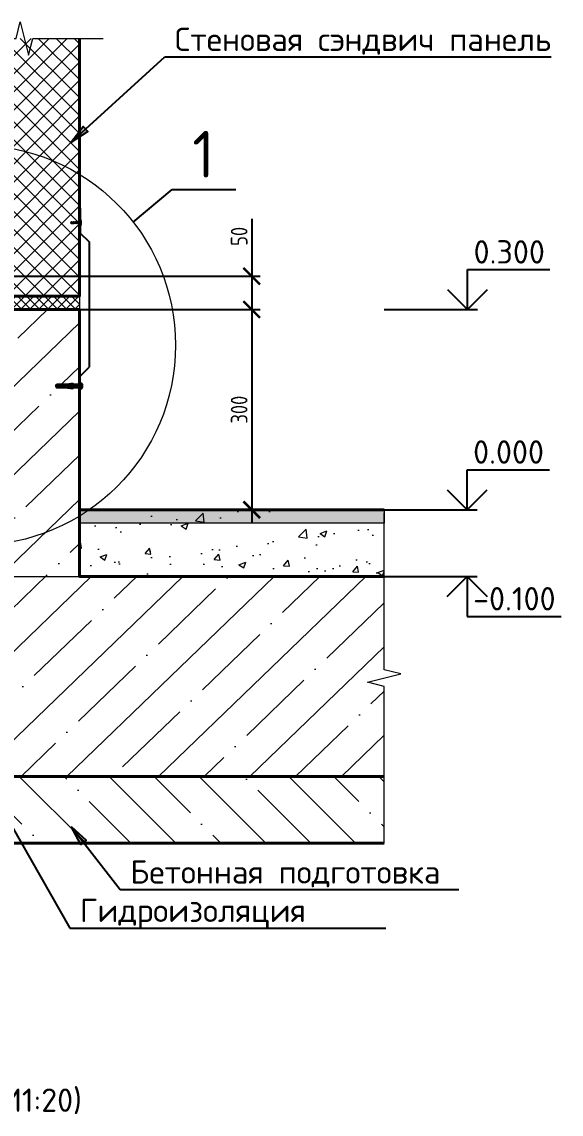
# Model space of a CAD drawing. Header units: millimetres. Extents: x -3689 to 2955806, y -724709 to -635850.
# Drawn here: x 2945648 to 2946456, y -714308 to -712671 of the extents above; entities that cross this region are included whole.
import ezdxf

# ---------------------------------------------------------------- set-up
doc = ezdxf.new("R2010")
doc.units = ezdxf.units.MM
doc.header["$PDMODE"] = 35
for name, color, linetype, lineweight in [('_PP_Hatch', 9, 'Continuous', 9), ('_PP_Primary Line Continuous', 3, 'Continuous', 40), ('_Выноска', 7, 'Continuous', 15), ('K_Dim', 165, 'Continuous', 13), ('Штрих Бетон неармированный', 7, 'Continuous', 15), ('Штрих Мин. Вата', 40, 'Continuous', 15)]:
    doc.layers.add(name, color=color, linetype=linetype, lineweight=lineweight)
doc.layers.add('S-METL', color=14, linetype='Continuous')
doc.styles.add('GOST 2.304', font='CS_Gost2304.shx')
doc.styles.add('GOST-2.304_Type-B', font='')
doc.styles.add('PDF ISOCPEUR', font='isocpeur.ttf')
doc.styles.get('GOST-2.304_Type-B').set_extended_font_data('GOST Common')
doc.linetypes.add('зигзаг', pattern='A,0.00254,-5.08,[131,ltypeshp.shx,S=5.08,R=0,X=-5.08,Y=0],-10.16,[131,ltypeshp.shx,S=5.08,R=180,X=5.08,Y=0],-5.08', length=20.32254)
doc.dimstyles.new('SPDS', dxfattribs={"dimscale": 100, "dimtxt": 2.5, "dimasz": 2.5, "dimexe": 1.25, "dimexo": 0.625, "dimtad": 1, "dimdec": 0, "dimrnd": 0.001, "dimtxsty": 'GOST 2.304', "dimblk": 'ARCHTICK', "dimblk1": 'ARCHTICK', "dimblk2": 'ARCHTICK', "dimcen": 2.5, "dimdle": 2, "dimadec": 0, "dimazin": 2, "dimtfac": 0.75, "dimtdec": 4, "dimtmove": 1, "dimatfit": 3, "dimfxl": 1, "dimtolj": 1, "dimarcsym": 0})

# ---------------------------------------------------------------- blocks, each defined once
blk = doc.blocks.new('*U395')
for points in [[(-60.6, -10.6), (-50, 0)], [(-50, 0), (100.4, 0)], [(111, -10.6), (100.4, 0)], [(-80.6, -11.6), (-90.6, -11.6), (-90.6, -10.6), (-60.6, -10.6)], [(131, -11.6), (141, -11.6), (141, -10.6), (111, -10.6)]]:
    blk.add_lwpolyline(points)
blk = doc.blocks.new('шуруп 4х40')
at = {"color": 0}
for p, q in [((-3.2, -2.9), (-3.2, 2.9)), ((-1.1, 5.3), (0, 5.3)), ((0, -5.3), (0, 5.3)), ((0, 1.9), (0.1, 2)), ((0.8, -1.7), (0, 1.1)), ((1.1, -2), (0.1, 2)), ((0.1, 2), (0.4, 1.7)), ((1.4, -1.7), (0.4, 1.7)), ((2.3, 1.7), (0.4, 1.7)), ((2.3, 1.7), (2.5, 2)), ((3.2, -1.7), (2.3, 1.7)), ((3.5, -2), (2.5, 2)), ((2.5, 2), (2.8, 1.7)), ((3.8, -1.7), (2.8, 1.7)), ((2.8, 1.7), (4.7, 1.7)), ((4.7, 1.7), (4.9, 2)), ((5.6, -1.7), (4.7, 1.7)), ((5.9, -2), (4.9, 2)), ((4.9, 2), (5.2, 1.7)), ((6.2, -1.7), (5.2, 1.7)), ((5.2, 1.7), (7.1, 1.7)), ((7.1, 1.7), (7.3, 2)), ((8.1, -1.7), (7.1, 1.7)), ((8.4, -2), (7.3, 2)), ((7.3, 2), (7.7, 1.7)), ((8.6, -1.7), (7.7, 1.7)), ((9.5, 1.7), (7.7, 1.7)), ((9.5, 1.7), (9.8, 2)), ((10.5, -1.7), (9.5, 1.7)), ((10.8, -2), (9.8, 2)), ((9.8, 2), (10.1, 1.7)), ((11.1, -1.7), (10.1, 1.7)), ((12, 1.7), (10.1, 1.7)), ((12, 1.7), (12.2, 2)), ((12.9, -1.7), (12, 1.7)), ((13.2, -2), (12.2, 2)), ((12.2, 2), (12.5, 1.7)), ((13.5, -1.7), (12.5, 1.7)), ((12.5, 1.7), (14.4, 1.7)), ((14.4, 1.7), (14.6, 2)), ((15.3, -1.7), (14.4, 1.7)), ((15.6, -2), (14.6, 2)), ((14.6, 2), (14.9, 1.7)), ((15.9, -1.7), (14.9, 1.7)), ((14.9, 1.7), (16.8, 1.7)), ((16.8, 1.7), (17.1, 2)), ((17.8, -1.7), (16.8, 1.7)), ((18.1, -2), (17.1, 2)), ((17.1, 2), (17.4, 1.7)), ((18.3, -1.7), (17.4, 1.7)), ((19.2, 1.7), (17.4, 1.7)), ((19.2, 1.7), (19.5, 2)), ((20.2, -1.7), (19.2, 1.7)), ((20.5, -2), (19.5, 2)), ((19.5, 2), (19.8, 1.7)), ((20.7, -1.7), (19.8, 1.7)), ((21.6, 1.7), (19.8, 1.7)), ((21.6, 1.7), (21.9, 2)), ((22.6, -1.7), (21.6, 1.7)), ((22.9, -2), (21.9, 2)), ((21.9, 2), (22.2, 1.7)), ((23.2, -1.7), (22.2, 1.7)), ((24, 1.7), (22.2, 1.7)), ((24, 1.7), (24.3, 2)), ((25, -1.7), (24, 1.7)), ((25.3, -2), (24.3, 2)), ((24.3, 2), (24.6, 1.7)), ((25.6, -1.7), (24.6, 1.7)), ((26.5, 1.7), (24.6, 1.7)), ((26.5, 1.7), (26.7, 2)), ((27.4, -1.7), (26.5, 1.7)), ((27.7, -2), (26.7, 2)), ((26.7, 2), (27, 1.7)), ((28, -1.7), (27, 1.7)), ((28.9, 1.7), (27, 1.7)), ((28.9, 1.7), (29.1, 2)), ((29.8, -1.7), (28.9, 1.7)), ((30.1, -2), (29.1, 2)), ((29.1, 2), (29.4, 1.7)), ((30.4, -1.7), (29.4, 1.7)), ((29.4, 1.7), (31.3, 1.7)), ((31.3, 1.7), (31.5, 2)), ((32.2, -1.7), (31.3, 1.7)), ((32.5, -2), (31.5, 2)), ((31.5, 2), (31.8, 1.7)), ((32.8, -1.7), (31.8, 1.7)), ((31.8, 1.7), (33.8, 1.7)), ((33.8, 1.7), (34, 2)), ((34.7, -1.7), (33.8, 1.7)), ((35, -2), (34, 2)), ((34, 2), (34.3, 1.7)), ((35.3, -1.7), (34.3, 1.7)), ((34.3, 1.7), (35.7, 1.7)), ((36.2, 1.5), (35.7, 1.7)), ((36.5, 1.7), (36.2, 1.5)), ((36.9, -1.2), (36.2, 1.5)), ((37.2, -1.4), (36.5, 1.7)), ((36.9, 1.2), (36.5, 1.7)), ((37.4, -1), (36.9, 1.2)), ((40, 0), (36.9, 1.2)), ((37.4, -1), (40, 0)), ((-1.1, -5.3), (0, -5.3)), ((0, -1.7), (0.8, -1.7)), ((0.8, -1.7), (1.1, -2)), ((1.4, -1.7), (1.1, -2)), ((1.4, -1.7), (3.2, -1.7)), ((3.2, -1.7), (3.5, -2)), ((3.8, -1.7), (3.5, -2)), ((3.8, -1.7), (5.6, -1.7)), ((5.6, -1.7), (5.9, -2)), ((6.2, -1.7), (5.9, -2)), ((6.2, -1.7), (8.1, -1.7)), ((8.1, -1.7), (8.4, -2)), ((8.6, -1.7), (8.4, -2)), ((8.6, -1.7), (10.5, -1.7)), ((10.5, -1.7), (10.8, -2)), ((11.1, -1.7), (10.8, -2)), ((11.1, -1.7), (12.9, -1.7)), ((12.9, -1.7), (13.2, -2)), ((13.5, -1.7), (13.2, -2)), ((13.5, -1.7), (15.3, -1.7)), ((15.3, -1.7), (15.6, -2)), ((15.9, -1.7), (15.6, -2)), ((15.9, -1.7), (17.8, -1.7)), ((17.8, -1.7), (18.1, -2)), ((18.3, -1.7), (18.1, -2)), ((18.3, -1.7), (20.2, -1.7)), ((20.2, -1.7), (20.5, -2)), ((20.7, -1.7), (20.5, -2)), ((20.7, -1.7), (22.6, -1.7)), ((22.6, -1.7), (22.9, -2)), ((23.2, -1.7), (22.9, -2)), ((23.2, -1.7), (25, -1.7)), ((25, -1.7), (25.3, -2)), ((25.6, -1.7), (25.3, -2)), ((25.6, -1.7), (27.4, -1.7)), ((27.4, -1.7), (27.7, -2)), ((28, -1.7), (27.7, -2)), ((28, -1.7), (29.8, -1.7)), ((29.8, -1.7), (30.1, -2)), ((30.4, -1.7), (30.1, -2)), ((30.4, -1.7), (32.2, -1.7)), ((32.2, -1.7), (32.5, -2)), ((32.8, -1.7), (32.5, -2)), ((32.8, -1.7), (34.7, -1.7)), ((34.7, -1.7), (35, -2)), ((35.3, -1.7), (35, -2)), ((35.3, -1.7), (35.7, -1.7)), ((35.7, -1.7), (36.9, -1.2)), ((36.9, -1.2), (37.2, -1.4)), ((37.2, -1.4), (37.4, -1))]:
    blk.add_line(p, q, dxfattribs=at)
for centre, start, end in [((1.8, 0.6), 122.3235, 155.8642), ((1.8, -0.6), 204.1358, 237.6765)]:
    blk.add_arc(centre, 5.56, start, end, dxfattribs=at)
blk = doc.blocks.new('дюбель 6х40')
for p, q in [((0, 3), (12, 3)), ((0, -3), (0, 3)), ((12, 3.6), (12.1, 4.5)), ((21, 2.1), (12, 3.6)), ((12, 3), (12, 2.1)), ((12, 2.1), (21, 2.1)), ((12, 0.3), (40, 0.3)), ((12, -0.3), (12, 0.3)), ((21, 3), (12.1, 4.5)), ((21, 3), (38.6, 3)), ((24, 1.2), (24, 3)), ((24, 1.2), (27.6, 1.2)), ((27.6, 1.2), (27.6, 3)), ((30, 1.2), (30, 3)), ((30, 1.2), (33.6, 1.2)), ((33.6, 1.2), (33.6, 3)), ((38.6, 3), (38.6, 0.3)), ((40, 1.8), (38.6, 3)), ((40, 1.8), (40, 0.3)), ((12, -3), (0, -3)), ((12, -0.3), (40, -0.3)), ((21, -2.1), (12, -3.6)), ((12, -2.1), (21, -2.1)), ((12, -3), (12, -2.1)), ((12, -3.6), (12.1, -4.5)), ((21, -3), (12.1, -4.5)), ((38.6, -3), (21, -3)), ((24, -1.2), (27.6, -1.2)), ((24, -1.2), (24, -3)), ((27.6, -1.2), (27.6, -3)), ((30, -1.2), (33.6, -1.2)), ((30, -1.2), (30, -3)), ((33.6, -1.2), (33.6, -3)), ((38.6, -0.3), (38.6, -3)), ((40, -1.8), (38.6, -3)), ((40, -0.3), (40, -1.8))]:
    blk.add_line(p, q)
blk = doc.blocks.new('*U410')
for name in ['шуруп 4х40', 'дюбель 6х40']:
    blk.add_blockref(name, (0, 0))
blk = doc.blocks.new('4.2x16')
at = {"lineweight": 0}
for p, q in [((-1.2, 5.3), (-1.2, -5.3)), ((14.9, 1.6), (16, 0))]:
    blk.add_line(p, q, dxfattribs=at)
for points in [[(-1.2, 3.6, 0.114819), (-2.1, 0.2), (-1.6, 0.2), (-1.6, -0.2), (-2.1, -0.2, 0.114819), (-1.2, -3.6)], [(0, -5.3), (0, 5.3, 0.414214), (-0.2, 5.5), (-1, 5.5, 0.414214), (-1.2, 5.3, 0.209763), (-1.2, 3.8)], [(0, 3.1, 0.414214), (1.5, 1.6), (3.3, 1.6), (3.6, 2.1)], [(14.2, -0.8, 0.131652), (14.9, -1.6), (16, 0), (14.2, -0.8), (9.9, 1.6), (14.9, 1.6), (14.7, 1.3), (15.7, -0.1)], [(-1.2, -3.8, 0.209763), (-1.2, -5.3, 0.414214), (-1, -5.5), (-0.2, -5.5, 0.414214), (0, -5.3)], [(5.1, -1.6), (1.5, -1.6, 0.414214), (0, -3.1)]]:
    blk.add_lwpolyline(points, format="xyb", dxfattribs=at)
for points in [[(0, -1.6), (0, -1.6), (0, 1.6)], [(3.6, 2.1), (5.4, -2.1)], [(3.9, 1.6), (5.3, 1.6)], [(5.6, 2.1), (7.4, -2.1)], [(5.9, 1.6), (7.3, 1.6)], [(7.6, 2.1), (9.4, -2.1)], [(7.9, 1.6), (9.3, 1.6)], [(14.7, 1.3), (11, 1.3), (14.6, -0.7)], [(7.1, -1.6), (5.7, -1.6)], [(9.1, -1.6), (7.7, -1.6)], [(11.1, -1.6), (9.7, -1.6)], [(11.7, -1.6), (11.4, -2.1)], [(14.9, -1.6), (11.7, -1.6)]]:
    blk.add_lwpolyline(points, dxfattribs=at)
for points in [[(3.6, 2.1), (5.7, -1.6), (5.4, -2.1), (3.3, 1.6)], [(5.3, 1.6), (5.6, 2.1), (7.7, -1.6), (7.4, -2.1)], [(7.3, 1.6), (7.6, 2.1), (9.7, -1.6), (9.4, -2.1)], [(9.6, 2.1), (11.4, -2.1), (9.3, 1.6), (9.6, 2.1), (11.7, -1.6)]]:
    blk.add_lwpolyline(points, close=True, dxfattribs=at)
blk = doc.blocks.new('*U385')
blk.add_blockref('4.2x16', (0, 0))
blk = doc.blocks.new('_ARCHTICK')
at = {"color": 0, "linetype": 'ByBlock', "const_width": 0.15}
blk.add_lwpolyline([(-0.5, -0.5), (0.5, 0.5)], dxfattribs=at)
blk = doc.blocks.new('*D436')
at = {"layer": '_Выноска', "color": 0, "lineweight": -2, "transparency": 16777216}
for p, q in [((2945992.5, -712965.8), (2945992.5, -713052)), ((2945992.5, -713032), (2945992.5, -713122)), ((2945539.6, -713052), (2946005, -713052)), ((2945539.6, -713102), (2946005, -713102))]:
    blk.add_line(p, q, dxfattribs=at)
at = {"layer": 'Defpoints', "color": 0, "transparency": 16777216}
for p in [(2945533.3, -713052), (2945533.3, -713102), (2945992.5, -713102)]:
    blk.add_point(p, dxfattribs=at)
at = {"layer": '_Выноска', "color": 0, "lineweight": -2, "transparency": 16777216, "xscale": 25, "yscale": 25, "zscale": 25}
for p, rotation in [((2945992.5, -713052), 90), ((2945992.5, -713102), 270)]:
    blk.add_blockref('_ARCHTICK', p, dxfattribs=dict(at, rotation=rotation))
at = {"layer": '_Выноска', "color": 0, "transparency": 16777216, "insert": (2945973.7, -712992.2), "char_height": 25, "attachment_point": 5, "rotation": 90, "style": 'GOST 2.304'}
blk.add_mtext('\\A1;50', dxfattribs=at)
blk = doc.blocks.new('*D437')
at = {"layer": '_Выноска', "color": 0, "lineweight": -2, "transparency": 16777216}
for p, q in [((2945992.5, -713082), (2945992.5, -713422)), ((2945740.6, -713102), (2946005, -713102)), ((2945755.5, -713402), (2946005, -713402))]:
    blk.add_line(p, q, dxfattribs=at)
at = {"layer": 'Defpoints', "color": 0, "transparency": 16777216}
for p in [(2945734.3, -713102), (2945749.2, -713402), (2945992.5, -713402)]:
    blk.add_point(p, dxfattribs=at)
at = {"layer": '_Выноска', "color": 0, "lineweight": -2, "transparency": 16777216, "xscale": 25, "yscale": 25, "zscale": 25}
for p, rotation in [((2945992.5, -713102), 90), ((2945992.5, -713402), 270)]:
    blk.add_blockref('_ARCHTICK', p, dxfattribs=dict(at, rotation=rotation))
at = {"layer": '_Выноска', "color": 0, "transparency": 16777216, "insert": (2945973.7, -713252), "char_height": 25, "attachment_point": 5, "rotation": 90, "style": 'GOST 2.304'}
blk.add_mtext('\\A1;300', dxfattribs=at)

msp = doc.modelspace()

# ---------------------------------------------------------------- hatches: boundary and pattern name
for points in [[(2945721.2, -712851.5), (2945739.8, -712827.4), (2945746.9, -712835.2)], [(2945722.1, -713877), (2945744.6, -713897.5), (2945736.3, -713903.9)]]:
    msp.add_hatch(color=256).paths.add_polyline_path(points, flags=0)
at = {"layer": '_PP_Hatch', "ltscale": 10}
h = msp.add_hatch(dxfattribs=at)
h.set_pattern_fill('ANSI35', color=256, scale=15, angle=359)
h.set_pattern_definition([(44, (2878228.7, -726670.135), (-66.16621, 68.51712), []), (44, (2878296.045, -726671.31), (-66.16621, 68.51712), [119.0625, -23.8125, 0, -23.8125])])
h.paths.add_polyline_path([(2945734.3, -713502), (2945734.3, -713102), (2945534.3, -713102), (2945534.3, -713502), (2945534.3, -713802), (2945734.3, -713802)])
h.paths.add_polyline_path([(2946190.9, -713802), (2946190.9, -713502), (2945734.3, -713502), (2945734.3, -713802)])
h = msp.add_hatch(dxfattribs=at)
h.set_pattern_fill('ANSI35', color=256, scale=15, angle=90)
h.set_pattern_definition([(135, (2878228.7, -726670.135), (-67.35192, -67.35192), []), (135, (2878228.7, -726602.78), (-67.35192, -67.35192), [119.0625, -23.8125, 0, -23.8125])])
h.paths.add_polyline_path([(2945734.3, -713802), (2945484.3, -713802), (2945484.3, -713902), (2945734.3, -713902)])
h.paths.add_polyline_path([(2946190.9, -713902), (2946190.9, -713802), (2945734.3, -713802), (2945734.3, -713902)])
at = {"layer": '_Выноска'}
h = msp.add_hatch(color=256, dxfattribs=at)
h.dxf.hatch_style = 1
h.paths.add_polyline_path([(2945734.3, -713402), (2946190.9, -713402), (2946190.9, -713422), (2945734.3, -713422)])
at = {"layer": 'Штрих Бетон неармированный'}
h = msp.add_hatch(dxfattribs=at)
h.set_pattern_fill('AR-CONC', color=256, scale=0.57)
h.set_pattern_definition([(50, (2914846.98, -739900.38), (103.84526, -9.08528), [10.8585, -119.4435]), (355, (2914846.98, -739900.38), (-20.08875, 108.9024), [8.6868, -95.55513]), (100.45144, (2914855.63, -739901.13), (83.7565, 99.81712), [9.2283, -101.51144]), (46.1842, (2914846.98, -739871.42), (154.51505, -23.96413), [16.28775, -179.16525]), (96.63556, (2914859.85, -739873.42), (135.32036, 141.0329), [13.84246, -152.2673]), (351.18415, (2914846.98, -739871.42), (135.32036, 141.0329), [13.0302, -143.33205]), (21, (2914861.455, -739878.66), (86.4202, -58.29116), [10.8585, -119.4435]), (326, (2914861.45, -739878.66), (35.22716, 104.98714), [8.6868, -95.5548]), (71.45144, (2914868.66, -739883.52), (121.64736, 46.69598), [9.2283, -101.51126]), (37.5, (2914846.977, -739900.378), (1.760504, 48.196372), [0, -94.39656, 0, -97.0026, 0, -95.91675]), (7.5, (2914846.977, -739900.38), (38.08721, 57.10293), [0, -55.30596, 0, -92.22486, 0, -36.55695]), (327.5, (2914814.69, -739900.378), (77.28664, -3.265384), [0, -36.195, 0, -112.9284, 0, -149.8473]), (317.5, (2914800.21, -739900.38), (84.43363, 14.4931), [0, -47.0535, 0, -74.99604, 0, -106.4133])])
h.paths.add_polyline_path([(2946190.9, -713502), (2946190.9, -713402), (2945734.3, -713402), (2945734.3, -713502)])
at = {"layer": 'Штрих Мин. Вата'}
h = msp.add_hatch(dxfattribs=at)
h.set_pattern_fill('ANSI37', color=256, scale=6)
h.set_pattern_definition([(45, (2914846.977, -739900.378), (-13.470384, 13.470384), []), (135, (2914846.977, -739900.378), (-13.470384, -13.470384), [])])
h.paths.add_polyline_path([(2945584.3, -712695.6), (2945734.3, -712695.6), (2945734.3, -713082), (2945584.3, -713082)])
h = msp.add_hatch(dxfattribs=at)
h.set_pattern_fill('ANSI37', color=256, scale=3)
h.set_pattern_definition([(45, (2914846.977, -739900.378), (-6.735192, 6.735192), []), (135, (2914846.977, -739900.378), (-6.735192, -6.735192), [])])
h.paths.add_polyline_path([(2945584.3, -713082), (2945734.3, -713082), (2945734.3, -713102), (2945584.3, -713102)])

# ---------------------------------------------------------------- linework, layer by layer
msp.add_line((2945814.9, -712970.9), (2945873.5, -712922.1))
for points in [[(2945721.2, -712851.5), (2945862.2, -712723.3)], [(2945862.2, -712723.3), (2946441.1, -712723.3)], [(2945873.5, -712922.1), (2945968.5, -712922.1)], [(2946316, -713042), (2946439.5, -713042)], [(2946286, -713072), (2946316, -713102), (2946346, -713072)], [(2946315.3, -713402), (2946315.3, -713342)], [(2946315.3, -713342), (2946438.8, -713342)], [(2946285.3, -713372), (2946315.3, -713402), (2946345.3, -713372)], [(2946190.9, -713402), (2946330.3, -713402)], [(2946190.9, -713502), (2946330.3, -713502)], [(2946285.3, -713532), (2946315.3, -713502), (2946345.3, -713532)], [(2946315.3, -713502), (2946315.3, -713562)], [(2946315.3, -713562), (2946456.3, -713562)], [(2945533.3, -713701.5), (2945720.1, -714029.1)], [(2945722.1, -713877), (2945795.4, -713971.5)], [(2945795.4, -713971.5), (2946302.8, -713971.5)], [(2945720.1, -714029.1), (2946070.3, -714029.1)], [(2945720.1, -714029.1), (2946193.4, -714029.1)]]:
    msp.add_lwpolyline(points)
for points in [[(2945721.2, -712851.5), (2945739.8, -712827.4), (2945746.9, -712835.2)], [(2945722.1, -713877), (2945744.6, -713897.5), (2945736.3, -713903.9)]]:
    msp.add_lwpolyline(points, close=True)
at = {"elevation": 0.3}
for points in [[(2946316, -713102), (2946316, -713042)], [(2946190.9, -713102), (2946331, -713102)]]:
    msp.add_lwpolyline(points, dxfattribs=at)
at = {"layer": '_PP_Primary Line Continuous', "ltscale": 10}
for points in [[(2945584.3, -712695.6), (2945584.3, -713082), (2945734.3, -713082), (2945734.3, -712695.6)], [(2945734.3, -713502), (2945734.3, -713102), (2945534.3, -713102), (2945534.3, -713502), (2945534.3, -713502), (2945534.3, -713802), (2946190.9, -713802)], [(2946190.9, -713502), (2945734.3, -713502)], [(2945031.7, -713902), (2946190.9, -713902)]]:
    msp.add_lwpolyline(points, dxfattribs=at)
at = {"layer": '_PP_Primary Line Continuous'}
msp.add_lwpolyline([(2946190.9, -713502), (2945734.3, -713502), (2945734.3, -713402), (2946190.9, -713402)], dxfattribs=at)
at = {"layer": '_Выноска'}
for points in [[(2945553.2, -712695.6), (2945553.2, -712695.6), (2945639.5, -712695.6), (2945645.7, -712670.6), (2945658.2, -712720.6), (2945664.5, -712695.6), (2945747.3, -712695.6), (2945769.8, -712695.6)], [(2946190.9, -713902), (2946190.9, -713887), (2946190.9, -713666.8), (2946165.9, -713660.6), (2946215.9, -713648.1), (2946190.9, -713641.8), (2946190.9, -713421.6), (2946190.9, -713406.6)]]:
    msp.add_lwpolyline(points, dxfattribs=at)
msp.add_lwpolyline([(2945734.3, -713402), (2946190.9, -713402), (2946190.9, -713422), (2945734.3, -713422)], close=True, dxfattribs=at)
at = {"layer": '_Выноска', "linetype": 'зигзаг'}
msp.add_lwpolyline([(2945534.3, -713502), (2945734.3, -713502)], dxfattribs=at)
at = {"layer": '_Выноска'}
msp.add_circle((2945578.4, -713155.4), 300, dxfattribs=at)
at = {"layer": 'K_Dim'}
msp.add_lwpolyline([(2945584.3, -713082), (2945734.3, -713082), (2945734.3, -713102), (2945584.3, -713102)], close=True, dxfattribs=at)

# ---------------------------------------------------------------- block references
at = {"layer": 'S-METL'}
for name, p, xscale, yscale, zscale, rotation in [('*U395', (2945748.8, -713063), 1.25, 1.25, 1.25, 270), ('*U385', (2945735.6, -712971.7), 0.9090909090909092, 0.9090909090909092, 0.9090909090909092, 180.0000000003209), ('*U410', (2945735.6, -713216.4), 0.906249999999818, 0.906249999999818, 0.906249999999818, 180)]:
    msp.add_blockref(name, p, dxfattribs=dict(at, xscale=xscale, yscale=yscale, zscale=zscale, rotation=rotation))

# ---------------------------------------------------------------- texts
for s, height, style, p in [('Стеновая сэндвич панель', 35, 'PDF ISOCPEUR', (2945877.2, -712714.3)), ('1', 70, 'GOST-2.304_Type-B', (2945903.5, -712904.1)), ('0.300', 35, 'PDF ISOCPEUR', (2946325, -713033, 0.3)), ('0.000', 35, 'PDF ISOCPEUR', (2946324.3, -713333)), ('-0.100', 35, 'PDF ISOCPEUR', (2946324.3, -713553)), ('Бетонная подготовка', 35, 'PDF ISOCPEUR', (2945810.4, -713962.5)), ('Гидроизоляция', 35, 'PDF ISOCPEUR', (2945735.1, -714020.1)), ('Узел 1 (М1:20)', 35, 'PDF ISOCPEUR', (2945446.8, -714304.7))]:
    msp.add_text(s, height=height, dxfattribs=dict(style=style)).set_placement(p)

# ---------------------------------------------------------------- dimensions: what is measured, and where the dimension line sits
at = {"layer": '_Выноска'}
dim = msp.add_linear_dim(base=(2945992.5, -713102), p1=(2945533.3, -713052), p2=(2945533.3, -713102), angle=90, dimstyle='SPDS', override={"dimscale": 10}, dxfattribs=at)
dim.commit()
dim.dimension.update_dxf_attribs({"geometry": '*D436', "text_midpoint": (2945992.5, -712992.2), "dimtype": 160})
dim = msp.add_linear_dim(base=(2945992.5, -713402), p1=(2945734.3, -713102), p2=(2945749.2, -713402), angle=90, dimstyle='SPDS', override={"dimscale": 10}, dxfattribs=at)
dim.commit()
dim.dimension.update_dxf_attribs({"geometry": '*D437', "text_midpoint": (2945973.7, -713252)})

doc.saveas('drawing.dxf')
